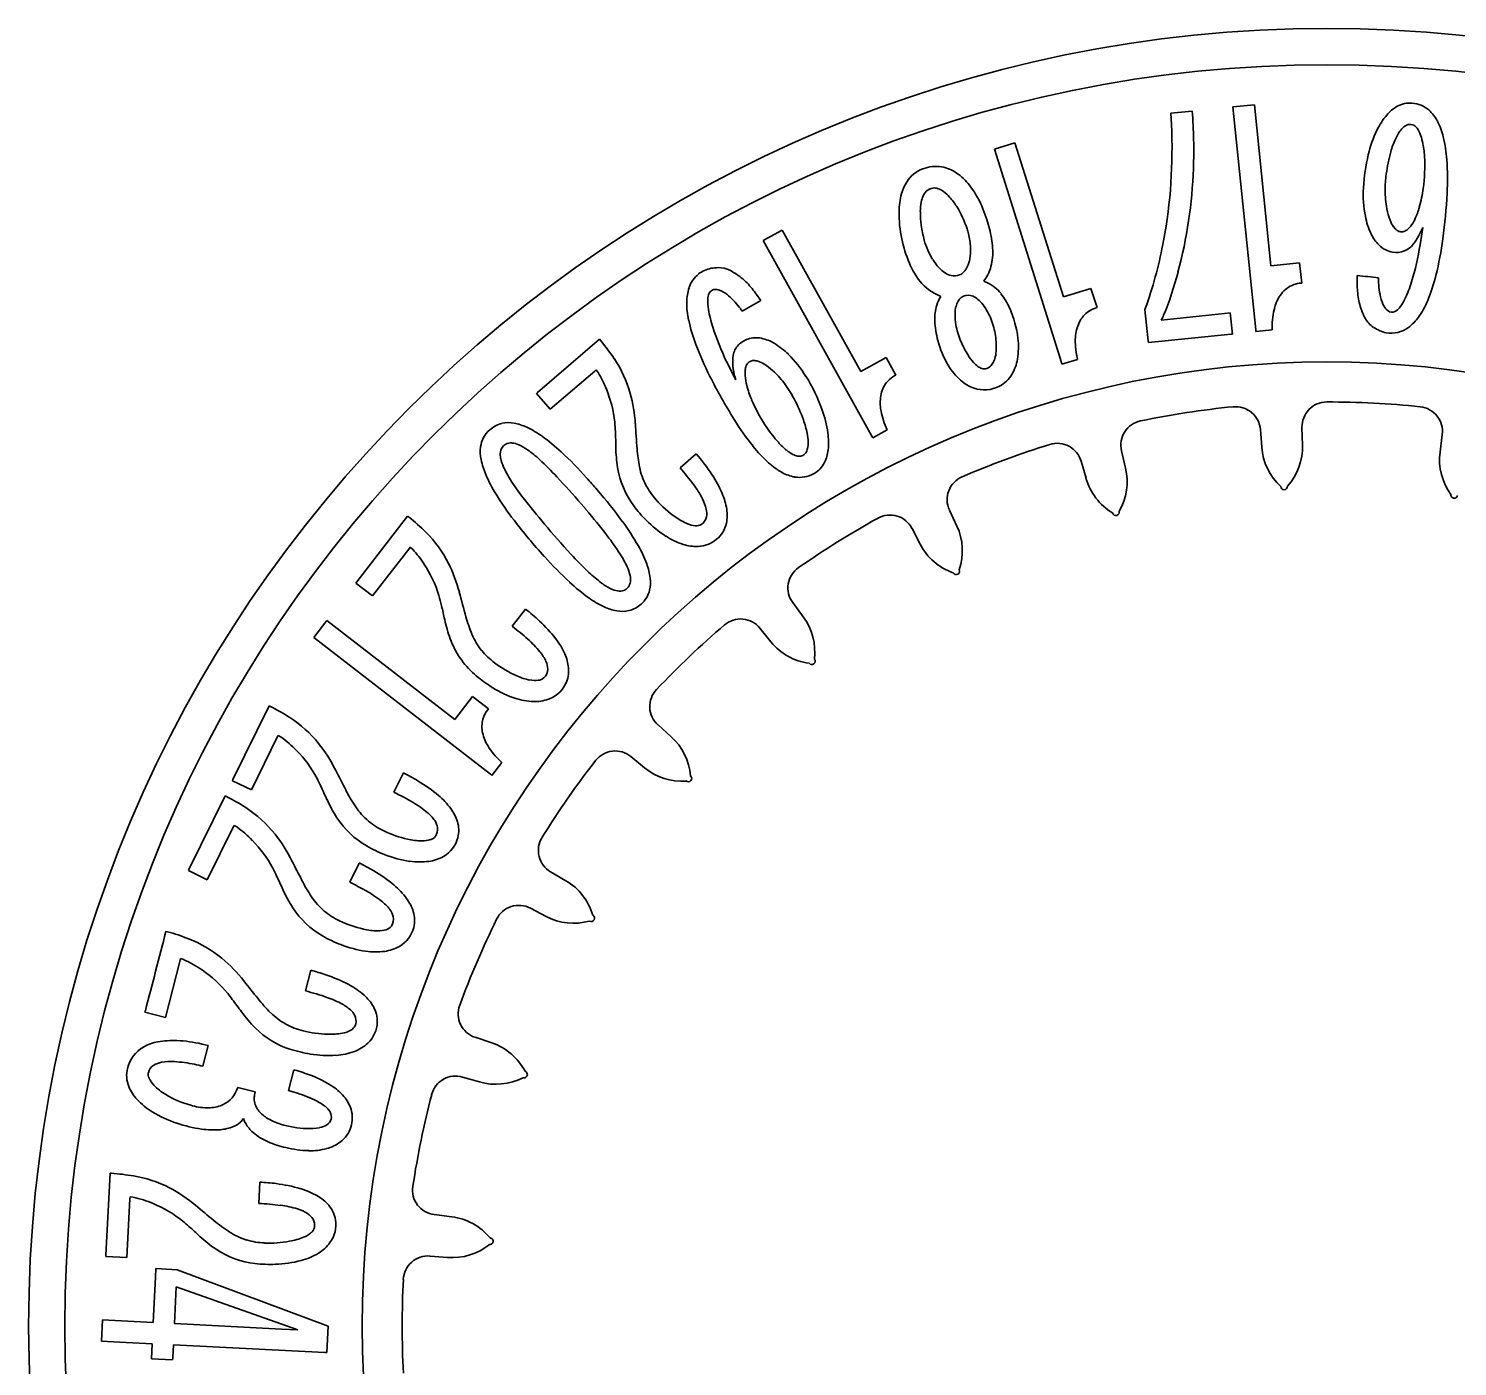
# Model space of a CAD drawing. Header units: millimetres. Extents: x 6.7 to 34.3, y 6.3 to 33.9.
# Drawn here: x 6.67 to 21.85, y 19.64 to 33.86 of the extents above; entities that cross this region are included whole.
import ezdxf

# ---------------------------------------------------------------- set-up
doc = ezdxf.new("R2010")
doc.units = ezdxf.units.MM

msp = doc.modelspace()

# ---------------------------------------------------------------- linework, layer by layer
at = {"color": 7, "linetype": 'Continuous', "lineweight": 35}
for p, q in [((19.032, 32.986), (18.805, 32.963)), ((18.805, 32.963), (18.811, 32.842)), ((19.694, 33.053), (19.466, 33.03)), ((19.466, 33.03), (19.707, 30.66)), ((19.868, 31.34), (19.694, 33.053)), ((21.371, 33.07), (21.369, 33.07)), ((17.149, 32.649), (16.93, 32.58)), ((17.664, 31.009), (17.149, 32.649)), ((16.93, 32.58), (17.642, 30.311)), ((21.482, 31.748), (21.455, 31.562)), ((14.676, 31.719), (14.475, 31.608)), ((14.475, 31.608), (15.629, 29.529)), ((15.51, 30.216), (14.676, 31.719)), ((20.174, 31.371), (19.868, 31.34)), ((20.196, 31.157), (20.174, 31.371)), ((16.856, 31.161), (16.819, 31.177)), ((20.188, 31.156), (20.196, 31.157)), ((20.784, 31.237), (20.786, 31.151)), ((14.45, 30.971), (14.404, 31.034)), ((16.319, 31.035), (16.362, 31.015)), ((16.362, 31.015), (16.361, 31.014)), ((17.957, 31.101), (17.664, 31.009)), ((18.022, 30.896), (17.957, 31.101)), ((14.234, 30.882), (14.249, 30.859)), ((18.014, 30.894), (18.022, 30.896)), ((18.55, 30.929), (18.53, 30.875)), ((18.53, 30.875), (18.564, 30.544)), ((19.376, 30.833), (18.703, 30.764)), ((19.436, 30.839), (19.376, 30.833)), ((19.459, 30.615), (19.436, 30.839)), ((19.882, 30.659), (19.882, 30.687)), ((12.735, 30.56), (12.076, 29.994)), ((12.753, 30.539), (12.735, 30.56)), ((18.564, 30.544), (18.567, 30.525)), ((18.567, 30.525), (19.445, 30.614)), ((19.445, 30.614), (19.459, 30.615)), ((19.707, 30.66), (19.709, 30.641)), ((19.709, 30.641), (19.882, 30.659)), ((17.813, 30.346), (17.809, 30.371)), ((12.211, 29.815), (12.683, 30.22)), ((12.683, 30.22), (12.699, 30.233)), ((12.699, 30.233), (12.72, 30.206)), ((14.182, 30.128), (14.085, 30.322)), ((15.779, 30.366), (15.51, 30.216)), ((15.883, 30.178), (15.779, 30.366)), ((17.642, 30.311), (17.648, 30.294)), ((17.648, 30.294), (17.813, 30.346)), ((14.174, 30.152), (14.182, 30.128)), ((15.874, 30.173), (15.883, 30.178)), ((12.076, 29.994), (12.065, 29.984)), ((12.065, 29.984), (12.211, 29.815)), ((15.79, 29.597), (15.78, 29.622)), ((20.199, 29.622), (20.204, 29.434)), ((15.629, 29.529), (15.639, 29.513)), ((15.639, 29.513), (15.79, 29.597)), ((19.771, 29.412), (19.757, 29.6)), ((21.666, 29.36), (21.69, 29.547)), ((13.763, 29.341), (13.592, 29.193)), ((18.281, 29.374), (18.324, 29.191)), ((17.904, 29.082), (17.852, 29.263)), ((15.009, 29.13), (15.016, 29.134)), ((12.591, 28.749), (12.538, 28.811)), ((16.452, 28.744), (16.531, 28.574)), ((10.695, 28.679), (10.155, 27.98)), ((10.709, 28.668), (10.695, 28.679)), ((16.142, 28.382), (16.055, 28.549)), ((10.322, 27.831), (10.709, 28.33)), ((10.709, 28.33), (10.723, 28.348)), ((10.723, 28.348), (10.749, 28.325)), ((10.155, 27.98), (10.145, 27.968)), ((10.145, 27.968), (10.322, 27.831)), ((11.948, 27.691), (11.807, 27.509)), ((14.788, 27.76), (14.9, 27.608)), ((9.837, 27.571), (9.697, 27.389)), ((11.196, 26.519), (9.837, 27.571)), ((14.556, 27.343), (14.438, 27.489)), ((9.697, 27.389), (11.576, 25.935)), ((11.384, 26.762), (11.196, 26.519)), ((11.554, 26.631), (11.384, 26.762)), ((9.224, 26.664), (8.839, 25.878)), ((9.238, 26.657), (9.224, 26.664)), ((11.547, 26.622), (11.554, 26.631)), ((13.356, 26.46), (13.495, 26.334)), ((9.035, 25.769), (9.31, 26.33)), ((9.31, 26.33), (9.32, 26.349)), ((9.32, 26.349), (9.35, 26.331)), ((13.213, 26.005), (13.067, 26.124)), ((11.591, 25.924), (11.697, 26.061)), ((11.697, 26.061), (11.68, 26.078)), ((8.839, 25.878), (8.834, 25.867)), ((8.834, 25.867), (9.035, 25.769)), ((10.65, 25.949), (10.55, 25.745)), ((11.576, 25.935), (11.591, 25.924)), ((8.755, 25.707), (8.371, 24.924)), ((8.769, 25.7), (8.755, 25.707)), ((8.566, 24.813), (8.841, 25.374)), ((8.841, 25.374), (8.851, 25.392)), ((8.851, 25.392), (8.88, 25.375)), ((8.371, 24.924), (8.365, 24.911)), ((8.365, 24.911), (8.566, 24.813)), ((10.181, 24.992), (10.081, 24.788)), ((12.214, 24.899), (12.377, 24.804)), ((12.166, 24.424), (11.999, 24.511)), ((8.143, 24.261), (8.126, 24.265)), ((8.121, 23.351), (8.278, 23.958)), ((8.278, 23.958), (8.283, 23.976)), ((8.283, 23.976), (8.316, 23.965)), ((9.667, 23.852), (9.61, 23.632)), ((7.907, 23.42), (7.904, 23.407)), ((7.904, 23.407), (8.121, 23.351)), ((11.411, 23.139), (11.589, 23.079)), ((8.576, 23.052), (8.511, 23.067)), ((8.52, 22.833), (8.576, 23.052)), ((9.487, 22.793), (9.43, 22.573)), ((9.494, 22.791), (9.487, 22.793)), ((11.459, 22.665), (11.278, 22.717)), ((8.889, 22.606), (8.877, 22.575)), ((9.075, 22.558), (8.889, 22.606)), ((9.071, 22.542), (9.075, 22.558)), ((9.43, 22.573), (9.499, 22.553)), ((8.918, 22.236), (8.925, 22.244)), ((8.925, 22.244), (8.952, 22.276)), ((8.952, 22.276), (8.962, 22.245)), ((8.962, 22.245), (8.974, 22.222)), ((7.533, 21.695), (7.489, 20.822)), ((7.549, 21.694), (7.533, 21.695)), ((9.125, 21.6), (9.114, 21.373)), ((7.712, 20.798), (7.744, 21.422)), ((7.744, 21.422), (7.745, 21.443)), ((7.745, 21.443), (7.78, 21.439)), ((10.978, 21.255), (11.164, 21.231)), ((7.489, 20.822), (7.488, 20.809)), ((7.488, 20.809), (7.712, 20.798)), ((11.12, 20.799), (10.933, 20.814)), ((8.021, 20.68), (8.016, 20.591)), ((8.246, 20.669), (8.021, 20.68)), ((9.849, 20.068), (8.246, 20.669)), ((8.016, 20.591), (7.992, 20.107)), ((8.237, 20.485), (8.217, 20.096)), ((9.53, 20.029), (8.237, 20.485)), ((7.453, 20.135), (7.442, 19.908)), ((7.992, 20.107), (7.453, 20.135)), ((8.217, 20.096), (9.355, 20.038)), ((9.835, 19.788), (9.849, 20.068)), ((7.442, 19.908), (7.636, 19.899)), ((7.636, 19.899), (7.98, 19.881)), ((9.355, 20.038), (9.53, 20.029)), ((7.98, 19.881), (7.972, 19.722)), ((8.199, 19.735), (8.206, 19.87)), ((8.206, 19.87), (9.816, 19.788)), ((9.816, 19.788), (9.835, 19.788)), ((7.972, 19.722), (8.198, 19.711)), ((8.198, 19.711), (8.199, 19.735))]:
    msp.add_line(p, q, dxfattribs=at)
for radius in [13.795, 13.41, 10.25]:
    msp.add_circle((20.462, 20.068), radius, dxfattribs=at)
for centre, radius, start, end in [((13.778, 32.565), 5.271, 357.9414, 4.5829), ((21.418, 32.675), 0.416, 119.7589, 139.8599), ((21.284, 32.696), 0.399, 27.4734, 48.9537), ((13.439, 32.582), 5.379, 349.5637, 2.7645), ((21.67, 32.461), 0.746, 139.774, 154.6359), ((21.434, 32.635), 0.238, 129.575, 145.2163), ((21.359, 32.727), 0.119, 104.7485, 129.7995), ((21.349, 32.763), 0.081, 62.0831, 104.3964), ((21.331, 32.737), 0.113, 36.7477, 60.3778), ((21.23, 32.66), 0.24, 22.2833, 37.0007), ((20.995, 32.544), 0.725, 13.4442, 27.5685), ((22.176, 32.218), 1.308, 154.4999, 166.5666), ((22.083, 32.288), 0.977, 155.8098, 164.2832), ((21.647, 32.485), 0.498, 145.0084, 155.9389), ((20.967, 32.551), 0.524, 11.825, 22.3901), ((20.444, 32.44), 1.059, 3.4688, 11.9303), ((20.28, 32.37), 1.461, 3.7789, 13.5664), ((22.779, 32.064), 1.93, 166.2894, 176.8685), ((22.689, 32.116), 1.606, 164.2369, 172.8806), ((19.825, 32.399), 1.679, 351.9547, 3.5955), ((14.097, 32.547), 4.951, 345.0754, 358.0142), ((18.776, 32.267), 2.969, 356.9956, 3.8603), ((16.142, 31.787), 0.665, 35.9282, 52.5299), ((22.412, 32.138), 1.33, 172.3509, 179.7288), ((16.688, 31.906), 0.771, 164.8301, 179.3299), ((16.447, 31.962), 0.299, 155.7218, 169.5186), ((16.327, 32.017), 0.167, 136.0143, 155.7573), ((16.291, 32.05), 0.118, 96.589, 135.7653), ((16.289, 32.038), 0.13, 69.9904, 95.0491), ((16.257, 31.949), 0.225, 53.9546, 70.0649), ((16.145, 31.794), 0.416, 41.8579, 54.0386), ((15.914, 31.586), 0.726, 31.9144, 41.9393), ((15.794, 31.533), 1.096, 22.223, 36.0256), ((22.117, 32.105), 1.267, 177.0474, 190.8429), ((22.108, 32.137), 1.025, 179.6018, 190.7891), ((20.059, 32.354), 1.441, 344.2587, 352.409), ((15.899, 32.411), 5.85, 352.2867, 357.0623), ((17.201, 31.898), 1.284, 179.2472, 192.1461), ((17.147, 31.907), 1.003, 179.3953, 187.7672), ((16.709, 31.913), 0.566, 169.3996, 179.469), ((15.656, 31.424), 1.031, 17.4646, 31.9618), ((15.561, 31.427), 1.351, 17.4429, 22.6256), ((21.737, 32.065), 0.648, 190.6616, 201.7247), ((20.646, 32.187), 0.831, 335.1478, 344.3374), ((17.289, 31.918), 1.145, 187.3279, 195.4829), ((15.473, 31.38), 1.449, 10.0012, 18.1962), ((21.626, 32.009), 0.767, 190.7159, 205.4102), ((21.454, 31.951), 0.343, 201.5372, 215.0557), ((21.307, 31.847), 0.162, 214.7973, 233.3672), ((21.194, 31.882), 0.201, 306.4483, 323.2277), ((21.016, 32.015), 0.423, 323.1735, 335.2514), ((20.351, 32.241), 1.234, 331.984, 336.4394), ((17.328, 31.921), 1.413, 191.976, 202.9743), ((16.991, 31.848), 0.84, 196.271, 211.4443), ((15.735, 31.45), 0.948, 14.1262, 17.4385), ((15.929, 31.494), 0.749, 2.8981, 14.4446), ((16.101, 31.491), 0.812, 355.5494, 9.9789), ((14.228, 32.433), 4.575, 340.8162, 349.6187), ((21.318, 31.862), 0.425, 205.3087, 225.0714), ((21.259, 31.782), 0.0811, 233.0587, 263.0383), ((21.258, 31.779), 0.0787, 264.0259, 278.7299), ((21.252, 31.803), 0.102, 279.7943, 306.584), ((20.986, 31.888), 0.508, 321.1718, 333.5854), ((18.142, 32.093), 3.584, 346.217, 352.5152), ((16.166, 31.506), 0.512, 349.8102, 2.9283), ((21.204, 31.713), 0.231, 259.5498, 291.5161), ((18.604, 32.016), 2.886, 342.9681, 350.9661), ((13.983, 31.013), 0.31, 115.7537, 129.0739), ((13.995, 30.933), 0.388, 89.9401, 112.2382), ((13.61, 30.38), 1.046, 57.4836, 60.822), ((16.803, 31.687), 0.838, 202.2559, 215.2374), ((16.765, 31.708), 0.574, 211.3968, 222.5316), ((16.592, 31.549), 0.339, 222.4739, 236.7559), ((16.451, 31.421), 0.212, 316.6277, 334.5372), ((16.34, 31.474), 0.335, 334.5012, 349.9374), ((16.405, 31.467), 0.507, 333.9259, 355.585), ((13.834, 30.707), 0.65, 43.9596, 58.6405), ((13.405, 30.317), 1.23, 35.6827, 43.1738), ((16.518, 31.437), 0.205, 236.7553, 256.3886), ((16.505, 31.388), 0.154, 256.8314, 290.9291), ((16.508, 31.366), 0.133, 292.9194, 316.7322), ((16.379, 31.492), 0.541, 324.4535, 332.7117), ((15.16, 32.258), 3.85, 337.9814, 345.1604), ((20.215, 30.844), 0.314, 94.9022, 108.8662), ((18.9, 11.624), 19.703, 83.8444, 84.511), ((21.937, 31.169), 1.152, 180.8931, 189.0226), ((21.865, 31.202), 0.853, 179.2322, 193.0909), ((20.115, 31.549), 1.305, 334.5467, 343.1286), ((19.864, 31.668), 1.81, 337.414, 346.2848), ((14.15, 30.955), 0.488, 162.0343, 179.8531), ((14.05, 30.979), 0.166, 155.3573, 177.6153), ((14.376, 30.962), 0.492, 177.2371, 190.0688), ((13.964, 30.952), 0.138, 64.1823, 89.233), ((13.868, 30.752), 0.36, 48.6884, 64.3933), ((13.564, 30.399), 0.826, 35.7749, 48.974), ((16.675, 30.81), 0.374, 147.0718, 162.6592), ((16.662, 30.898), 0.135, 127.9647, 150.6079), ((16.64, 30.867), 0.163, 57.1549, 76.7028), ((16.579, 30.772), 0.276, 43.1731, 57.2504), ((16.477, 30.627), 0.669, 23.0602, 38.5895), ((20.328, 30.781), 0.435, 143.0591, 164.2302), ((21.453, 31.104), 0.664, 190.0017, 203.9959), ((21.409, 31.093), 0.384, 192.6339, 208.5673), ((20.88, 31.182), 0.457, 321.1505, 334.8311), ((14.568, 30.953), 0.907, 179.7882, 192.0864), ((15.223, 31.107), 1.351, 189.8487, 198.0631), ((1.969, 53.221), 25.512, 298.7736, 299.2897), ((16.81, 30.775), 0.513, 163.3949, 182.0245), ((16.88, 30.823), 0.368, 166.4762, 179.2378), ((17.109, 30.818), 0.597, 179.1037, 190.1625), ((16.732, 30.858), 0.215, 150.5332, 166.5359), ((16.438, 30.638), 0.47, 32.2756, 43.294), ((16.249, 30.518), 0.694, 17.5808, 32.3363), ((16.04, 30.432), 1.149, 6.8469, 23.4478), ((18.099, 30.602), 0.304, 106.3315, 122.48), ((20.59, 30.705), 0.708, 164.1089, 181.5054), ((21.743, 31.209), 0.972, 202.7, 206.0326), ((21.196, 30.976), 0.14, 208.1999, 234.332), ((21.155, 30.92), 0.0719, 234.4846, 296.1419), ((21.118, 30.989), 0.151, 297.4278, 321.596), ((20.695, 31.32), 0.91, 324.7971, 337.5291), ((15.412, 31.131), 1.769, 192.0111, 200.7069), ((16.693, 31.58), 2.896, 197.9336, 205.7616), ((17.191, 30.787), 0.894, 181.928, 195.5902), ((17.313, 30.853), 0.804, 190.0241, 202.6233), ((16.033, 30.454), 0.92, 14.4691, 17.2775), ((16.072, 30.462), 0.88, 3.2689, 14.6028), ((18.231, 30.553), 0.44, 155.3265, 176.1806), ((18.488, 30.906), 0.258, 326.695, 339.1725), ((21.179, 31.006), 0.387, 235.6951, 257.4483), ((21.046, 31.072), 0.48, 306.2792, 324.898), ((10.793, 28.947), 2.525, 33.8088, 39.0959), ((14.394, 30.316), 0.259, 108.7103, 134.8174), ((14.362, 30.134), 0.446, 59.1372, 77.7972), ((17.275, 30.79), 0.976, 194.4132, 211.2894), ((17.435, 30.897), 0.933, 202.226, 212.8757), ((16.42, 30.477), 0.766, 350.3703, 6.9448), ((18.501, 30.534), 0.711, 176.066, 193.1826), ((16.956, 31.711), 3.418, 200.6486, 206.894), ((14.538, 30.321), 0.389, 170.1297, 186.5403), ((14.187, 29.84), 0.788, 45.2504, 59.2318), ((13.847, 29.494), 1.272, 31.8589, 45.3395), ((17.149, 30.711), 0.593, 212.809, 222.0226), ((16.616, 30.449), 0.333, 340.6679, 353.2397), ((16.37, 30.479), 0.581, 353.1858, 3.3428), ((14.878, 30.346), 0.73, 185.4382, 195.3996), ((14.58, 30.198), 0.299, 171.2123, 184.758), ((14.43, 30.221), 0.148, 151.961, 171.2726), ((14.376, 30.25), 0.0861, 119.6381, 151.8898), ((14.371, 30.254), 0.0797, 89.7715, 118.022), ((14.371, 30.182), 0.151, 71.8008, 89.9126), ((14.322, 30.031), 0.311, 58.3029, 71.8966), ((14.178, 29.796), 0.586, 47.5546, 58.4975), ((13.936, 29.528), 0.947, 37.0693, 47.656), ((17.029, 30.637), 0.687, 211.0515, 228.2976), ((16.94, 30.522), 0.311, 221.8997, 233.752), ((16.821, 30.336), 0.0917, 279.0196, 297.8138), ((16.809, 30.36), 0.118, 297.4705, 323.8683), ((16.754, 30.4), 0.186, 323.819, 340.7571), ((16.699, 30.429), 0.483, 329.8454, 350.4304), ((11.728, 29.603), 1.16, 21.6672, 31.2982), ((19.014, 32.732), 5.715, 206.6914, 211.9667), ((14.881, 30.221), 0.601, 184.6557, 194.6853), ((15.363, 30.346), 1.099, 194.6226, 202.9783), ((13.701, 29.347), 1.244, 27.7222, 37.1947), ((13.307, 29.166), 1.905, 19.9468, 31.6772), ((16.012, 29.913), 0.295, 117.9823, 136.7372), ((16.86, 30.447), 0.433, 228.2715, 250.2668), ((11.515, 29.559), 1.603, 3.7073, 15.3886), ((15.937, 30.588), 1.722, 202.9156, 214.1795), ((13.359, 29.15), 1.638, 19.7372, 28.2697), ((16.162, 29.884), 0.445, 167.7574, 187.9963), ((13.93, 29.388), 1.243, 8.2054, 20.0947), ((16.428, 29.92), 0.713, 187.903, 204.7798), ((20.462, 20.068), 9.825, 95.8067, 101.6131), ((19.495, 29.58), 0.263, 4.2285, 95.8064), ((20.462, 29.63), 0.263, 90.0006, 181.5774), ((20.462, 20.068), 9.825, 84.1937, 90.0002), ((21.429, 29.58), 0.263, 352.6156, 84.1935), ((11.767, 29.379), 0.295, 103.8973, 132.6982), ((11.727, 29.133), 0.544, 64.5118, 79.5198), ((11.514, 28.681), 1.044, 54.2889, 64.6291), ((11.493, 29.543), 1.41, 1.4308, 5.5287), ((23.95, 30.267), 10.852, 183.1927, 184.6163), ((16.689, 31.276), 2.972, 211.8897, 218.568), ((15.701, 30.422), 1.433, 213.9939, 221.9231), ((13.926, 29.352), 1.036, 11.6714, 19.7897), ((18.537, 29.434), 0.263, 101.6135, 193.1903), ((11.793, 29.34), 0.118, 83.9567, 117.5611), ((10.917, 27.844), 2.072, 47.0885, 54.3958), ((7.124, 29.305), 5.785, 1.0239, 2.7047), ((15.235, 30.002), 0.806, 221.8398, 230.5562), ((14.403, 29.45), 0.55, 1.5813, 11.7395), ((14.684, 29.457), 0.268, 347.3434, 1.6822), ((14.452, 29.462), 0.716, 353.6617, 8.2938), ((11.895, 29.365), 0.428, 173.2947, 191.4558), ((11.874, 29.335), 0.195, 172.6213, 192.2786), ((11.782, 29.229), 0.229, 65.8016, 83.9998), ((11.657, 28.946), 0.538, 54.5274, 65.9699), ((11.209, 28.313), 1.314, 47.4615, 54.6589), ((9.504, 26.318), 4.152, 41.8494, 47.1507), ((14.456, 29.439), 1.549, 181.1149, 188.9555), ((14.773, 29.521), 1.644, 184.433, 191.1879), ((12.087, 27.906), 2.206, 33.4136, 40.5584), ((15.535, 30.353), 1.495, 218.4738, 227.8157), ((14.971, 29.679), 0.389, 230.4203, 242.1631), ((14.874, 29.495), 0.18, 242.0334, 258.8793), ((14.857, 29.408), 0.0915, 258.7583, 286.4168), ((14.855, 29.401), 0.086, 288.522, 325.661), ((14.815, 29.428), 0.134, 326.0051, 347.4222), ((14.76, 29.427), 0.406, 333.9908, 353.7763), ((20.462, 20.068), 9.825, 107.4196, 113.226), ((17.599, 29.191), 0.263, 15.8414, 107.4193), ((20.398, 29.459), 0.629, 184.2285, 227.5834), ((19.576, 29.417), 0.629, 318.2248, 1.5781), ((22.29, 29.279), 0.629, 172.6156, 215.9705), ((12.26, 29.437), 0.799, 191.3416, 203.3246), ((12.118, 29.387), 0.444, 192.1315, 204.8326), ((12.701, 29.653), 1.085, 204.6316, 212.699), ((9.915, 26.896), 3.232, 42.946, 47.5348), ((13.863, 29.34), 0.717, 191.1591, 207.4508), ((11.209, 27.151), 3.138, 36.4741, 40.5938), ((15.044, 29.809), 0.762, 227.7141, 241.0299), ((17.712, 29.047), 0.629, 329.8377, 13.191), ((12.985, 29.748), 1.588, 203.2538, 211.7471), ((14.052, 30.513), 2.687, 212.5682, 217.6201), ((5.941, 23.186), 8.669, 40.4533, 43.0044), ((7.664, 24.631), 6.648, 40.6203, 42.1037), ((13.96, 29.405), 0.833, 208.3239, 221.265), ((12.806, 28.331), 1.153, 27.5584, 36.5106), ((12.886, 28.429), 1.252, 23.0396, 33.5949), ((14.879, 29.51), 0.42, 240.9344, 260.7364), ((16.691, 28.855), 0.263, 113.2264, 204.8033), ((18.509, 29.254), 0.629, 195.8414, 239.1963), ((14.355, 30.591), 3.197, 211.6802, 217.7188), ((17.455, 33.125), 6.976, 217.5517, 220.4957), ((8.709, 25.494), 5.292, 36.1971, 40.8934), ((14.214, 29.628), 1.171, 221.2619, 235.1727), ((13.413, 28.647), 0.468, 13.3714, 27.6795), ((13.401, 28.646), 0.693, 8.8381, 23.1803), ((20.009, 28.996), 0.0356, 182.9038, 2.9038), ((21.816, 28.905), 0.0356, 171.2909, 351.2909), ((7.23, 24.168), 7.051, 37.5919, 40.5151), ((14.233, 29.637), 1.417, 216.7652, 224.9288), ((13.675, 28.708), 0.199, 349.7236, 13.6013), ((13.677, 28.688), 0.414, 348.4376, 8.9424), ((18.221, 28.722), 0.0356, 194.5167, 14.5167), ((9.177, 26.774), 2.437, 45.3981, 51.0261), ((16.85, 32.51), 6.345, 217.637, 222.1749), ((19.914, 35.137), 10.153, 220.1184, 222.5107), ((10.85, 27.057), 2.642, 29.7344, 36.2602), ((14.101, 29.486), 1.216, 224.3042, 237.1276), ((13.927, 29.205), 0.659, 234.699, 247.0276), ((13.772, 28.838), 0.262, 246.8051, 265.5473), ((13.761, 28.689), 0.112, 265.4026, 298.3621), ((20.462, 20.068), 9.825, 119.0324, 124.8389), ((15.821, 28.428), 0.263, 27.4543, 119.0322), ((15.961, 28.31), 0.629, 341.4506, 24.8039), ((10.679, 26.819), 2.701, 32.6256, 37.6729), ((13.85, 29.097), 0.753, 237.0767, 252.3753), ((9.905, 27.546), 1.149, 32.9202, 42.7067), ((15.23, 31.011), 4.137, 221.8571, 227.1634), ((15.166, 30.78), 3.709, 222.4594, 226.6886), ((12.035, 27.683), 1.093, 24.7284, 32.774), ((12.003, 27.712), 1.316, 20.4729, 29.8397), ((16.699, 28.672), 0.629, 207.4543, 250.8092), ((9.696, 27.462), 1.602, 14.8436, 26.5388), ((12.623, 27.952), 0.447, 12.2385, 24.9429), ((12.61, 27.938), 0.668, 7.0706, 20.5526), ((14.999, 27.916), 0.263, 124.8393, 216.4162), ((16.525, 28.094), 0.0356, 206.1296, 26.1296), ((13.82, 29.488), 2.062, 227.1086, 234.4306), ((13.647, 29.165), 1.492, 226.5938, 233.3708), ((13.125, 28.459), 0.615, 233.1654, 243.9561), ((12.868, 28.005), 0.196, 352.7542, 12.4106), ((12.906, 27.975), 0.37, 347.0834, 7.0705), ((9.09, 27.282), 2.015, 12.7391, 15.9466), ((21.676, 30.534), 10.766, 194.3151, 195.7619), ((13.226, 28.653), 1.038, 234.3226, 244.6954), ((12.97, 28.141), 0.26, 243.8663, 260.5441), ((12.948, 28.009), 0.127, 260.4098, 290.2486), ((4.839, 26.23), 6.394, 12.1876, 13.5309), ((10.429, 25.76), 2.457, 47.2359, 51.8372), ((13.015, 28.204), 0.541, 244.5706, 259.6329), ((12.976, 27.962), 0.296, 283.9854, 312.7015), ((12.621, 27.909), 1.567, 192.1399, 199.8988), ((12.896, 28.05), 1.641, 195.5796, 202.3938), ((9.808, 24.937), 3.257, 48.3469, 52.1417), ((11.11, 26.486), 1.461, 37.6371, 47.5009), ((20.462, 20.068), 9.825, 130.6454, 136.4518), ((14.234, 27.323), 0.263, 39.0672, 130.6451), ((14.393, 27.235), 0.629, 353.0635, 36.4168), ((12.035, 27.695), 0.71, 202.3533, 218.7804), ((11.199, 26.5), 1.165, 39.2932, 48.3996), ((11.634, 26.887), 0.802, 24.225, 37.7646), ((15.044, 27.739), 0.629, 219.0672, 262.4221), ((12.112, 27.774), 0.819, 219.7106, 232.9013), ((11.737, 26.937), 0.472, 24.873, 39.5054), ((11.939, 27.024), 0.467, 5.2934, 24.3304), ((12.313, 28.039), 1.152, 232.8799, 246.599), ((11.982, 27.05), 0.202, 0.9336, 25.0491), ((14.99, 27.137), 0.0356, 217.7425, 37.7425), ((12.344, 28.072), 1.426, 228.7913, 237.1796), ((12.13, 27.599), 0.676, 246.0455, 258.4627), ((12.049, 27.201), 0.269, 258.2156, 277.2256), ((12.214, 27.848), 1.168, 236.5992, 249.8421), ((12.062, 27.431), 0.724, 249.7604, 265.6822), ((12.042, 27.16), 0.452, 265.6243, 286.7344), ((13.531, 26.655), 0.263, 136.4522, 228.0291), ((8.098, 24.448), 2.486, 57.1996, 62.6867), ((11.772, 26.442), 0.288, 141.3562, 164.0664), ((8.658, 25.365), 1.188, 43.9283, 54.4042), ((11.939, 26.476), 0.458, 192.6491, 211.8789), ((13.075, 25.867), 0.629, 4.6764, 48.0297), ((8.491, 25.261), 1.608, 26.6439, 38.5958), ((12.161, 26.614), 0.72, 211.8198, 228.0554), ((12.901, 25.92), 0.263, 50.6802, 142.258), ((22.49, 32.241), 14.034, 206.4869, 207.4912), ((20.462, 20.068), 9.825, 142.2583, 148.0647), ((13.611, 26.491), 0.629, 230.6801, 274.035), ((6.606, 24.322), 3.498, 25.1971, 26.665), ((9.424, 23.518), 2.723, 59.4535, 63.2405), ((10.041, 24.55), 1.52, 49.8047, 59.7061), ((13.678, 25.891), 0.0356, 229.3554, 49.3554), ((7.634, 23.499), 2.477, 57.1804, 62.716), ((2.17, 22.202), 8.414, 24.3168, 25.4014), ((11.194, 26.278), 1.487, 204.2692, 212.7487), ((11.631, 26.583), 1.79, 207.2784, 213.7777), ((9.207, 23.007), 3.049, 59.4888, 63.8715), ((10.493, 25.083), 0.821, 36.4309, 49.9013), ((10.751, 25.994), 0.73, 213.742, 229.7034), ((10.198, 24.688), 1.098, 50.0826, 59.5342), ((10.625, 25.195), 0.435, 34.7426, 50.3113), ((10.778, 25.292), 0.467, 17.3581, 36.56), ((8.189, 24.41), 1.187, 43.8931, 54.3873), ((10.793, 26.065), 0.812, 230.6738, 244.3269), ((10.832, 25.338), 0.184, 8.7225, 34.9165), ((10.888, 25.35), 0.126, 324.6512, 7.3888), ((8.005, 24.294), 1.628, 26.287, 38.0718), ((10.947, 26.381), 1.163, 244.222, 257.4259), ((10.857, 25.938), 0.711, 256.7429, 269.1409), ((10.852, 25.504), 0.277, 268.8741, 287.7793), ((12.347, 25.125), 0.263, 148.0652, 239.642), ((10.973, 26.424), 1.44, 240.2833, 248.867), ((10.888, 26.168), 1.171, 248.2541, 261.6283), ((6.567, 23.575), 3.02, 25.0366, 26.82), ((21.479, 31.008), 13.425, 206.5119, 207.5109), ((9.022, 22.68), 2.586, 59.4631, 63.3915), ((9.567, 23.588), 1.528, 49.8885, 59.7646), ((10.823, 25.716), 0.713, 261.5385, 277.8358), ((1.793, 21.282), 8.316, 24.3412, 25.4321), ((11.161, 25.626), 1.788, 207.2637, 213.7691), ((8.389, 21.386), 3.799, 60.6683, 63.5625), ((10.022, 24.125), 0.823, 36.5519, 50.0166), ((12.059, 24.261), 0.629, 16.2893, 59.6426), ((10.722, 25.32), 1.484, 204.3114, 212.8167), ((10.281, 25.037), 0.729, 213.7289, 229.6961), ((9.621, 23.573), 1.289, 52.0359, 60.7904), ((10.307, 24.335), 0.47, 17.5377, 36.6821), ((10.323, 25.108), 0.811, 230.679, 244.3472), ((10.104, 24.189), 0.507, 37.8783, 52.215), ((10.339, 24.371), 0.209, 14.1721, 38.0875), ((11.877, 24.279), 0.263, 62.2931, 153.8709), ((10.478, 25.425), 1.163, 244.2165, 257.4212), ((20.462, 20.068), 9.825, 153.8712, 159.6776), ((12.458, 24.981), 0.629, 242.293, 285.6479), ((12.645, 24.406), 0.0356, 240.9683, 60.9683), ((561.154, -119.203), 571.334, 165.45679, 165.54428), ((7.469, 21.868), 2.487, 68.8503, 74.2645), ((10.506, 25.47), 1.443, 240.286, 248.8528), ((10.388, 24.98), 0.71, 256.7277, 269.1561), ((10.383, 24.547), 0.277, 268.8549, 287.7688), ((10.419, 25.212), 1.17, 248.2421, 261.6154), ((10.354, 24.758), 0.712, 261.5146, 277.8377), ((10.392, 24.486), 0.437, 277.755, 299.5562), ((7.829, 22.871), 1.197, 55.2719, 65.9936), ((7.692, 22.745), 1.607, 38.1665, 50.2068), ((8.931, 21.139), 2.811, 71.4614, 74.8262), ((21.328, 33.466), 15.739, 218.1776, 219.0357), ((9.334, 22.317), 1.566, 61.9621, 71.7178), ((9.677, 22.957), 0.84, 48.6496, 62.1078), ((5.068, 20.713), 4.709, 36.9324, 37.9149), ((1.715, 18.169), 8.918, 35.9933, 37.0538), ((10.546, 24.713), 1.852, 218.7573, 225.1338), ((8.859, 20.725), 3.003, 70.9728, 75.5082), ((9.487, 22.544), 1.078, 61.3987, 71.0127), ((9.919, 23.23), 0.475, 29.7152, 48.8312), ((10.108, 24.264), 1.455, 215.9556, 224.802), ((9.762, 23.924), 0.739, 225.0728, 240.7676), ((9.802, 23.119), 0.422, 45.6581, 61.5927), ((9.974, 23.294), 0.178, 18.6121, 45.8796), ((11.495, 23.388), 0.263, 159.6781, 251.2549), ((9.781, 23.987), 0.804, 241.789, 255.811), ((10.034, 23.316), 0.116, 298.8426, 331.9286), ((10.022, 23.313), 0.125, 335.7186, 17.1985), ((8.13, 22.607), 0.493, 100.4074, 119.6413), ((8.197, 22.253), 0.852, 86.9502, 100.5275), ((8.162, 21.533), 1.574, 77.2114, 87.0732), ((9.871, 24.33), 1.158, 255.6345, 268.739), ((9.871, 23.896), 0.725, 267.9955, 280.447), ((9.954, 23.46), 0.281, 280.0517, 299.0556), ((9.894, 24.406), 1.463, 252.0272, 260.8842), ((9.855, 24.095), 1.15, 260.338, 273.922), ((9.887, 23.641), 0.696, 273.8629, 290.4256), ((11.387, 22.484), 0.629, 27.9022, 71.2555), ((8.12, 22.639), 0.238, 99.571, 121.1375), ((8.181, 22.292), 0.59, 86.5578, 99.8116), ((8.136, 21.465), 1.418, 77.997, 86.7364), ((7.95, 20.514), 2.387, 76.1998, 78.3906), ((8.983, 20.934), 1.926, 68.9555, 74.6326), ((11.932, 22.744), 0.0356, 252.5812, 72.5812), ((8.042, 22.748), 0.104, 172.6357, 204.7649), ((8.188, 22.813), 0.264, 204.2977, 223.9677), ((8.434, 23.045), 0.601, 223.6367, 238.9434), ((9.274, 21.675), 1.13, 57.3228, 69.2328), ((9.549, 22.101), 0.623, 41.1902, 57.4455), ((11.205, 22.464), 0.263, 73.906, 165.4838), ((11.633, 23.269), 0.629, 253.9059, 297.2608), ((8.155, 22.789), 0.457, 202.4331, 222.9282), ((8.375, 22.992), 0.756, 222.8314, 238.5406), ((8.65, 23.397), 1.014, 238.7594, 255.1646), ((9.272, 22.489), 0.207, 165.2919, 180.4363), ((9.079, 21.143), 1.471, 64.7852, 73.4118), ((9.46, 21.948), 0.58, 52.0598, 64.9859), ((20.462, 20.068), 9.825, 165.4841, 171.2906), ((8.621, 23.389), 1.223, 238.4343, 251.9641), ((8.583, 23.086), 0.697, 253.8813, 268.1615), ((8.575, 22.791), 0.401, 268.0063, 289.0194), ((9.371, 22.565), 0.331, 216.6302, 238.1915), ((9.685, 22.234), 0.217, 30.8926, 52.4277), ((8.729, 23.678), 1.531, 251.4718, 261.6264), ((8.665, 22.627), 0.472, 274.7279, 292.2564), ((8.749, 22.425), 0.253, 291.8784, 311.7898), ((9.286, 22.402), 0.36, 210.0401, 229.5485), ((9.529, 22.816), 0.627, 238.0071, 252.8918), ((9.659, 23.213), 1.045, 252.4996, 268.0579), ((9.649, 22.749), 0.581, 267.4224, 280.8732), ((9.718, 22.4), 0.225, 280.5313, 301.9449), ((8.631, 23.006), 0.852, 261.5355, 274.8929), ((9.466, 22.609), 0.635, 229.2962, 246.4219), ((9.607, 22.92), 0.976, 246.1634, 257.7181), ((9.672, 23.096), 1.162, 256.4113, 268.6105), ((9.661, 22.612), 0.679, 268.5134, 284.7156), ((7.37, 19.203), 2.497, 80.5247, 85.9018), ((8.966, 18.953), 2.652, 82.8314, 86.5579), ((9.112, 20.051), 1.544, 73.3073, 83.13), ((7.522, 20.27), 1.197, 66.9584, 77.5844), ((7.423, 20.131), 1.592, 50.1808, 62.299), ((9.32, 20.736), 0.829, 59.9043, 73.4432), ((9.5, 21.045), 0.471, 40.9016, 60.0478), ((11.01, 21.515), 0.263, 171.291, 262.8678), ((17.497, 32.02), 13.992, 229.6723, 230.7067), ((8.957, 18.289), 3.088, 82.7952, 87.094), ((9.208, 20.266), 1.096, 73.2187, 82.8393), ((9.402, 20.903), 0.43, 57.717, 73.4349), ((9.535, 21.112), 0.181, 31.117, 57.9208), ((5.436, 17.808), 4.431, 48.5161, 49.6167), ((3.61, 15.699), 7.221, 47.5027, 48.7476), ((9.798, 22.599), 1.825, 230.4676, 236.8632), ((9.593, 21.149), 0.116, 310.4553, 343.6254), ((11.086, 20.607), 0.629, 39.5151, 82.8684), ((9.503, 22.128), 1.501, 227.4487, 235.8908), ((9.202, 21.685), 0.734, 236.8071, 252.7033), ((9.211, 21.76), 0.808, 253.6931, 267.4889), ((9.228, 22.113), 1.162, 267.3702, 280.515), ((9.318, 21.68), 0.719, 279.8036, 292.2066), ((9.485, 21.273), 0.28, 291.9122, 310.6807), ((9.522, 21.215), 0.433, 301.3544, 323.4533), ((11.568, 20.972), 0.0356, 264.1941, 84.1941), ((9.379, 21.448), 0.707, 285.0275, 301.4183), ((10.912, 20.552), 0.263, 85.5189, 177.0967), ((11.169, 21.426), 0.629, 265.5188, 308.8737), ((9.236, 22.174), 1.449, 263.5279, 272.1971), ((9.259, 21.89), 1.164, 271.6033, 285.0964), ((20.462, 20.068), 9.825, 177.097, 182.9035)]:
    msp.add_arc(centre, radius, start, end, dxfattribs=at)
for points in [[(21.369, 33.07), (21.314, 33.075), (21.259, 33.063), (21.212, 33.036)], [(21.546, 32.997), (21.497, 33.038), (21.435, 33.064), (21.371, 33.07)], [(16.195, 32.38), (16.123, 32.359), (16.059, 32.315), (16.014, 32.255)], [(16.392, 32.388), (16.327, 32.403), (16.259, 32.4), (16.195, 32.38)], [(16.546, 32.314), (16.5, 32.349), (16.448, 32.375), (16.392, 32.388)], [(16.014, 32.255), (15.982, 32.21), (15.958, 32.16), (15.944, 32.108)], [(21.018, 31.56), (21.057, 31.522), (21.107, 31.496), (21.162, 31.486)], [(21.288, 31.499), (21.325, 31.514), (21.357, 31.539), (21.381, 31.569)], [(14.12, 31.294), (14.082, 31.312), (14.039, 31.322), (13.996, 31.321)], [(13.788, 31.254), (13.74, 31.215), (13.704, 31.163), (13.685, 31.105)], [(16.118, 31.204), (16.169, 31.131), (16.239, 31.073), (16.319, 31.035)], [(17.001, 31.045), (16.962, 31.094), (16.912, 31.133), (16.856, 31.161)], [(19.98, 31.043), (20.014, 31.087), (20.06, 31.121), (20.113, 31.141)], [(13.899, 31.048), (13.911, 31.074), (13.937, 31.09), (13.966, 31.09)], [(16.677, 31.025), (16.643, 31.033), (16.607, 31.026), (16.579, 31.005)], [(17.831, 30.737), (17.854, 30.786), (17.89, 30.828), (17.936, 30.858)], [(20.87, 30.783), (20.892, 30.744), (20.923, 30.711), (20.96, 30.686)], [(21.095, 30.628), (21.178, 30.615), (21.262, 30.636), (21.33, 30.685)], [(14.456, 30.57), (14.408, 30.58), (14.358, 30.577), (14.311, 30.562)], [(14.211, 30.5), (14.181, 30.469), (14.161, 30.43), (14.154, 30.388)], [(13.061, 29.984), (13.024, 30.115), (12.967, 30.239), (12.892, 30.352)], [(15.727, 29.979), (15.738, 30.029), (15.763, 30.076), (15.798, 30.115)], [(16.984, 30.06), (17.039, 30.089), (17.085, 30.133), (17.116, 30.186)], [(12.807, 30.031), (12.853, 29.919), (12.883, 29.8), (12.896, 29.679)], [(16.714, 30.04), (16.802, 30.01), (16.9, 30.017), (16.984, 30.06)], [(11.826, 29.668), (11.783, 29.676), (11.739, 29.675), (11.696, 29.666)], [(11.567, 29.596), (11.513, 29.549), (11.479, 29.485), (11.471, 29.415)], [(11.739, 29.444), (11.707, 29.427), (11.685, 29.396), (11.681, 29.36)], [(12.926, 29.198), (12.95, 29.049), (13.01, 28.909), (13.099, 28.789)], [(15.016, 29.134), (15.063, 29.16), (15.101, 29.201), (15.125, 29.249)], [(14.811, 29.095), (14.879, 29.085), (14.949, 29.097), (15.009, 29.13)], [(13.871, 28.673), (13.864, 28.639), (13.844, 28.609), (13.814, 28.59)], [(13.979, 28.433), (14.032, 28.477), (14.068, 28.538), (14.082, 28.605)], [(11.129, 28.177), (11.067, 28.3), (10.985, 28.412), (10.888, 28.509)], [(13.782, 28.357), (13.854, 28.36), (13.924, 28.387), (13.979, 28.433)], [(13.622, 28.379), (13.674, 28.362), (13.728, 28.355), (13.782, 28.357)], [(10.869, 28.171), (10.938, 28.067), (10.991, 27.954), (11.027, 27.835)], [(12.992, 27.89), (13.03, 27.905), (13.057, 27.94), (13.062, 27.98)], [(13.176, 27.744), (13.221, 27.783), (13.253, 27.835), (13.266, 27.892)], [(12.918, 27.672), (12.96, 27.664), (13.005, 27.665), (13.047, 27.675)], [(11.147, 27.376), (11.201, 27.23), (11.289, 27.101), (11.405, 26.999)], [(12.184, 27.054), (12.184, 27.018), (12.169, 26.984), (12.144, 26.96)], [(12.373, 26.895), (12.399, 26.949), (12.41, 27.008), (12.404, 27.067)], [(12.144, 26.96), (12.126, 26.946), (12.105, 26.936), (12.083, 26.934)], [(12.172, 26.727), (12.259, 26.753), (12.332, 26.814), (12.373, 26.895)], [(9.749, 26.264), (9.662, 26.371), (9.559, 26.463), (9.444, 26.538)], [(11.492, 26.376), (11.481, 26.424), (11.482, 26.473), (11.495, 26.521)], [(9.514, 26.189), (9.6, 26.101), (9.674, 26.001), (9.732, 25.892)], [(9.287, 25.298), (9.199, 25.409), (9.094, 25.504), (8.976, 25.581)], [(9.943, 25.474), (10.024, 25.35), (10.132, 25.247), (10.26, 25.174)], [(11.229, 25.261), (11.243, 25.318), (11.241, 25.377), (11.224, 25.432)], [(9.045, 25.233), (9.131, 25.145), (9.204, 25.046), (9.262, 24.938)], [(10.991, 25.277), (10.977, 25.259), (10.958, 25.246), (10.937, 25.24)], [(11.077, 25.062), (11.152, 25.105), (11.207, 25.177), (11.229, 25.261)], [(10.92, 25.009), (10.975, 25.017), (11.028, 25.035), (11.077, 25.062)], [(9.475, 24.516), (9.555, 24.393), (9.663, 24.29), (9.791, 24.217)], [(10.761, 24.306), (10.774, 24.362), (10.772, 24.421), (10.755, 24.476)], [(10.522, 24.32), (10.508, 24.303), (10.489, 24.29), (10.467, 24.283)], [(10.542, 24.422), (10.55, 24.387), (10.543, 24.35), (10.522, 24.32)], [(10.607, 24.106), (10.683, 24.149), (10.738, 24.221), (10.761, 24.306)], [(8.72, 23.98), (8.614, 24.067), (8.494, 24.137), (8.366, 24.187)], [(8.511, 23.855), (8.613, 23.786), (8.705, 23.702), (8.783, 23.606)], [(10.373, 23.301), (10.375, 23.359), (10.36, 23.416), (10.331, 23.465)], [(9.076, 23.239), (9.179, 23.136), (9.305, 23.059), (9.443, 23.014)], [(10.272, 23.076), (10.334, 23.135), (10.37, 23.215), (10.373, 23.301)], [(7.887, 23.035), (7.802, 22.986), (7.741, 22.904), (7.718, 22.809)], [(10.13, 22.989), (10.182, 23.009), (10.23, 23.038), (10.272, 23.076)], [(7.718, 22.809), (7.702, 22.744), (7.707, 22.676), (7.733, 22.615)], [(7.94, 22.761), (7.946, 22.795), (7.967, 22.825), (7.997, 22.843)], [(8.877, 22.575), (8.846, 22.498), (8.783, 22.438), (8.706, 22.412)], [(9.106, 22.367), (9.08, 22.402), (9.065, 22.444), (9.064, 22.488)], [(10.094, 22.374), (10.078, 22.425), (10.052, 22.471), (10.018, 22.511)], [(9.871, 22.345), (9.884, 22.322), (9.888, 22.294), (9.882, 22.268)], [(10.092, 22.184), (10.111, 22.246), (10.112, 22.312), (10.094, 22.374)], [(9.882, 22.268), (9.875, 22.243), (9.859, 22.222), (9.837, 22.209)], [(9.982, 22.028), (10.034, 22.067), (10.073, 22.122), (10.092, 22.184)], [(9.834, 21.956), (9.887, 21.97), (9.938, 21.994), (9.982, 22.028)], [(8.163, 21.54), (8.043, 21.602), (7.914, 21.644), (7.781, 21.667)], [(7.991, 21.371), (8.105, 21.324), (8.211, 21.261), (8.307, 21.183)], [(9.929, 21.199), (9.919, 21.256), (9.894, 21.31), (9.856, 21.353)], [(9.69, 21.206), (9.706, 21.179), (9.711, 21.147), (9.704, 21.116)], [(9.87, 20.957), (9.921, 21.026), (9.942, 21.114), (9.929, 21.199)], [(8.662, 20.886), (8.785, 20.803), (8.926, 20.751), (9.073, 20.734)]]:
    msp.add_open_spline(points, degree=3, dxfattribs=at)
msp.add_open_spline([(16.756, 30.271), (16.769, 30.262), (16.782, 30.255), (16.797, 30.25), (16.809, 30.245), (16.822, 30.244), (16.836, 30.246)], degree=3, knots=[4, 4, 4, 4, 5, 5, 5, 6, 6, 6, 6], dxfattribs=at)

doc.saveas('drawing.dxf')
